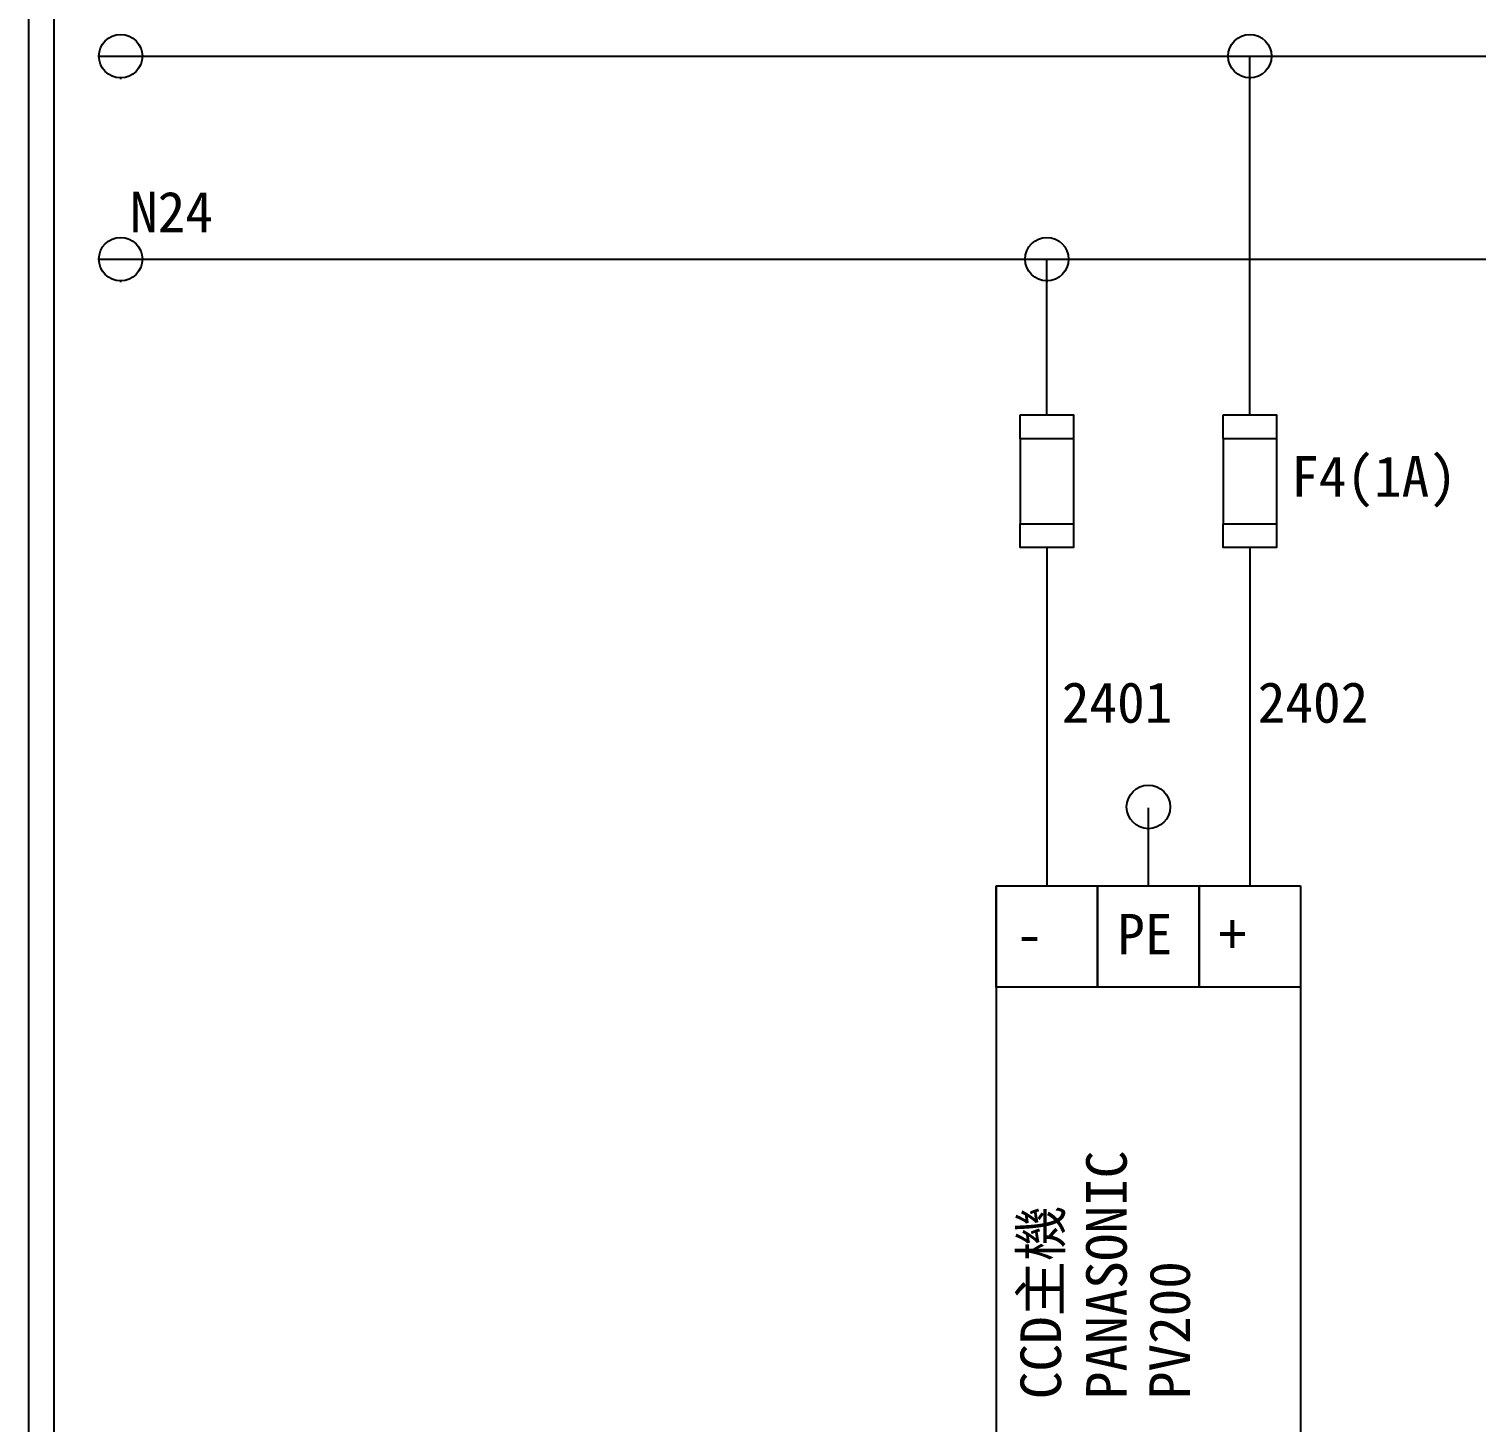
# Model space of a CAD drawing. Extents: x 10 to 297, y 3 to 207.
# Drawn here: x 10 to 81.3, y 60.7 to 129.3 of the extents above; entities that cross this region are included whole.
import ezdxf

# ---------------------------------------------------------------- set-up
doc = ezdxf.new("R2010")
doc.units = 0
doc.layers.get('0').update_dxf_attribs({"linetype": 'CONTINUOUS'})
doc.layers.add('圖框層', color=7, linetype='CONTINUOUS')
doc.layers.add('標尺寸層', color=3, linetype='CONTINUOUS')
doc.styles.add('STSL', font='kaiu.ttf')

msp = doc.modelspace()

# ---------------------------------------------------------------- linework, layer by layer
at = {"color": 7}
for centre in [(14.517, 127.959), (70.146, 127.959), (14.517, 117.959), (60.146, 117.959), (65.146, 90.968)]:
    msp.add_circle(centre, 1.071, dxfattribs=at)
at = {"layer": '圖框層', "color": 7}
for p, q in [((10, 3), (10, 206.969)), ((11.25, 4.25), (11.25, 205.719))]:
    msp.add_line(p, q, dxfattribs=at)
at = {"layer": '標尺寸層', "color": 7}
for p, q in [((13.446, 127.959), (217.598, 127.959)), ((70.146, 110.284), (70.146, 127.959)), ((14.512, 126.888), (14.512, 126.822)), ((70.141, 126.888), (70.141, 126.822)), ((13.446, 117.959), (197.598, 117.959)), ((60.146, 110.284), (60.146, 117.959)), ((14.512, 116.888), (14.512, 116.822)), ((60.141, 116.888), (60.141, 116.822)), ((58.836, 109.107), (58.836, 104.921)), ((61.455, 109.107), (61.455, 104.921)), ((68.836, 109.107), (68.836, 104.921)), ((71.455, 109.107), (71.455, 104.921)), ((60.146, 103.744), (60.146, 87.085)), ((70.146, 103.744), (70.146, 87.085)), ((65.146, 87.085), (65.146, 90.923)), ((65.141, 89.897), (65.141, 89.832)), ((57.646, 87.085), (62.646, 87.085)), ((57.646, 82.085), (57.646, 87.085)), ((57.646, 87.085), (72.646, 87.085)), ((57.646, 87.085), (57.646, 53.816)), ((62.646, 87.085), (62.646, 82.085)), ((62.646, 87.085), (67.646, 87.085)), ((62.646, 82.085), (62.646, 87.085)), ((67.646, 87.085), (72.646, 87.085)), ((67.646, 82.085), (67.646, 87.085)), ((67.646, 87.085), (67.646, 82.085)), ((72.646, 87.085), (72.646, 82.085)), ((72.646, 87.085), (72.646, 53.816)), ((62.646, 82.085), (57.646, 82.085)), ((67.646, 82.085), (62.646, 82.085)), ((72.646, 82.085), (67.646, 82.085))]:
    msp.add_line(p, q, dxfattribs=at)
for points in [[(58.836, 110.284), (61.455, 110.284), (61.455, 109.107), (58.836, 109.107)], [(68.836, 110.284), (71.455, 110.284), (71.455, 109.107), (68.836, 109.107)], [(58.836, 104.921), (61.455, 104.921), (61.455, 103.744), (58.836, 103.744)], [(68.836, 104.921), (71.455, 104.921), (71.455, 103.744), (68.836, 103.744)]]:
    msp.add_lwpolyline(points, close=True, dxfattribs=at)

# ---------------------------------------------------------------- texts
at = {"layer": '圖框層', "color": 7, "style": 'STSL'}
for s, p in [('N24', (14.98, 119.286)), ('F4(1A)', (72.18, 106.253)), ('2401', (60.883, 95.119)), ('2402', (70.535, 95.119)), ('PE', (63.61, 83.7)), ('+', (68.61, 83.7)), ('-', (58.61, 83.7))]:
    msp.add_text(s, height=2, dxfattribs=at).set_placement(p)
for s, p in [('PANASONIC', (64.081, 61.788)), ('CCD主機', (60.845, 61.788)), ('PV200', (67.193, 61.788))]:
    msp.add_text(s, height=2, rotation=90, dxfattribs=at).set_placement(p)

doc.saveas('drawing.dxf')
